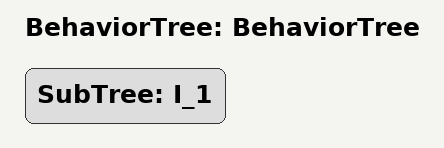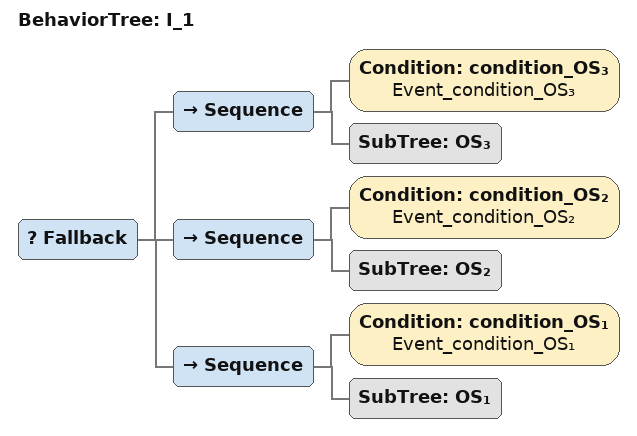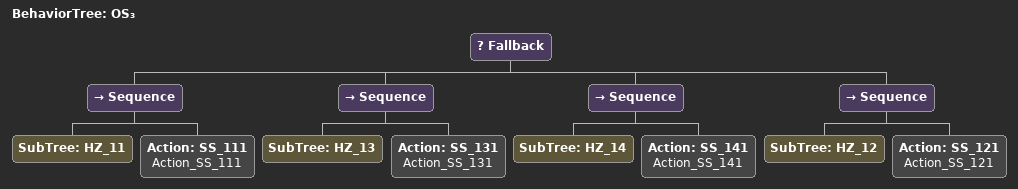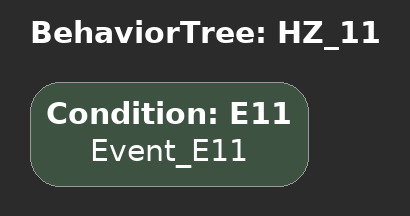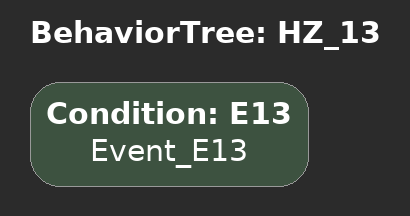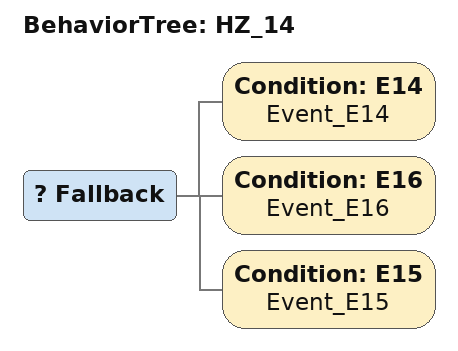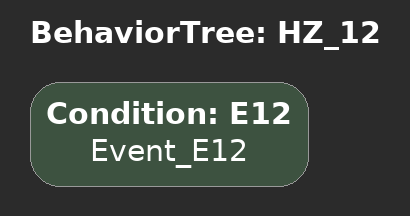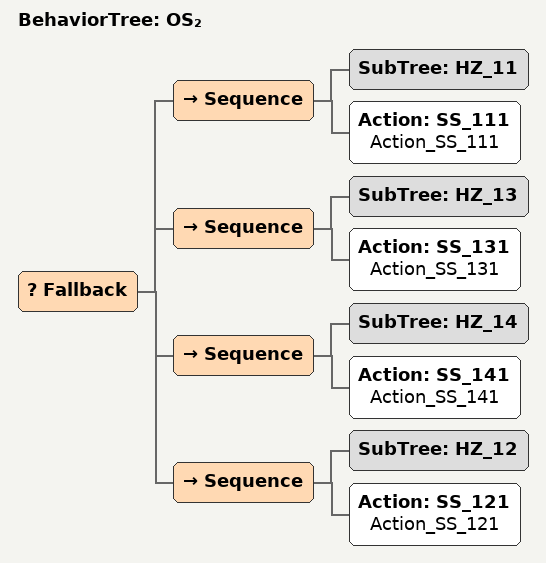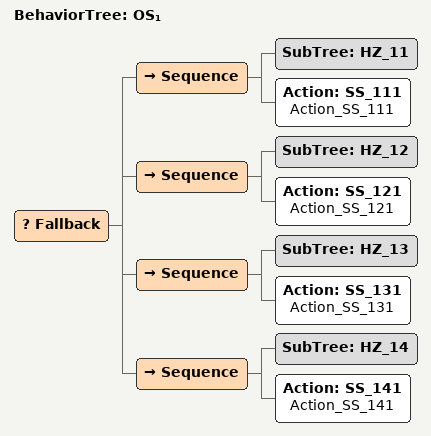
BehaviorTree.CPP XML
<?xml version="1.0" ?>
<root main_tree_to_execute="BehaviorTree">
  <BehaviorTree ID="BehaviorTree">
    <SubTree ID="I_1"/>
  </BehaviorTree>
  <BehaviorTree ID="I_1">
    <Fallback>
      <Sequence>
        <Condition ID="condition_OS₃" name="Event_condition_OS₃"/>
        <SubTree ID="OS₃"/>
      </Sequence>
      <Sequence>
        <Condition ID="condition_OS₂" name="Event_condition_OS₂"/>
        <SubTree ID="OS₂"/>
      </Sequence>
      <Sequence>
        <Condition ID="condition_OS₁" name="Event_condition_OS₁"/>
        <SubTree ID="OS₁"/>
      </Sequence>
    </Fallback>
  </BehaviorTree>
  <BehaviorTree ID="OS₃">
    <Fallback>
      <Sequence>
        <SubTree ID="HZ_11"/>
        <Action ID="SS_111" name="Action_SS_111"/>
      </Sequence>
      <Sequence>
        <SubTree ID="HZ_13"/>
        <Action ID="SS_131" name="Action_SS_131"/>
      </Sequence>
      <Sequence>
        <SubTree ID="HZ_14"/>
        <Action ID="SS_141" name="Action_SS_141"/>
      </Sequence>
      <Sequence>
        <SubTree ID="HZ_12"/>
        <Action ID="SS_121" name="Action_SS_121"/>
      </Sequence>
    </Fallback>
  </BehaviorTree>
  <BehaviorTree ID="HZ_11">
    <Condition ID="E11" name="Event_E11"/>
  </BehaviorTree>
  <BehaviorTree ID="HZ_13">
    <Condition ID="E13" name="Event_E13"/>
  </BehaviorTree>
  <BehaviorTree ID="HZ_14">
    <Fallback>
      <Condition ID="E14" name="Event_E14"/>
      <Condition ID="E16" name="Event_E16"/>
      <Condition ID="E15" name="Event_E15"/>
    </Fallback>
  </BehaviorTree>
  <BehaviorTree ID="HZ_12">
    <Condition ID="E12" name="Event_E12"/>
  </BehaviorTree>
  <BehaviorTree ID="OS₂">
    <Fallback>
      <Sequence>
        <SubTree ID="HZ_11"/>
        <Action ID="SS_111" name="Action_SS_111"/>
      </Sequence>
      <Sequence>
        <SubTree ID="HZ_13"/>
        <Action ID="SS_131" name="Action_SS_131"/>
      </Sequence>
      <Sequence>
        <SubTree ID="HZ_14"/>
        <Action ID="SS_141" name="Action_SS_141"/>
      </Sequence>
      <Sequence>
        <SubTree ID="HZ_12"/>
        <Action ID="SS_121" name="Action_SS_121"/>
      </Sequence>
    </Fallback>
  </BehaviorTree>
  <BehaviorTree ID="OS₁">
    <Fallback>
      <Sequence>
        <SubTree ID="HZ_11"/>
        <Action ID="SS_111" name="Action_SS_111"/>
      </Sequence>
      <Sequence>
        <SubTree ID="HZ_12"/>
        <Action ID="SS_121" name="Action_SS_121"/>
      </Sequence>
      <Sequence>
        <SubTree ID="HZ_13"/>
        <Action ID="SS_131" name="Action_SS_131"/>
      </Sequence>
      <Sequence>
        <SubTree ID="HZ_14"/>
        <Action ID="SS_141" name="Action_SS_141"/>
      </Sequence>
    </Fallback>
  </BehaviorTree>
</root>
